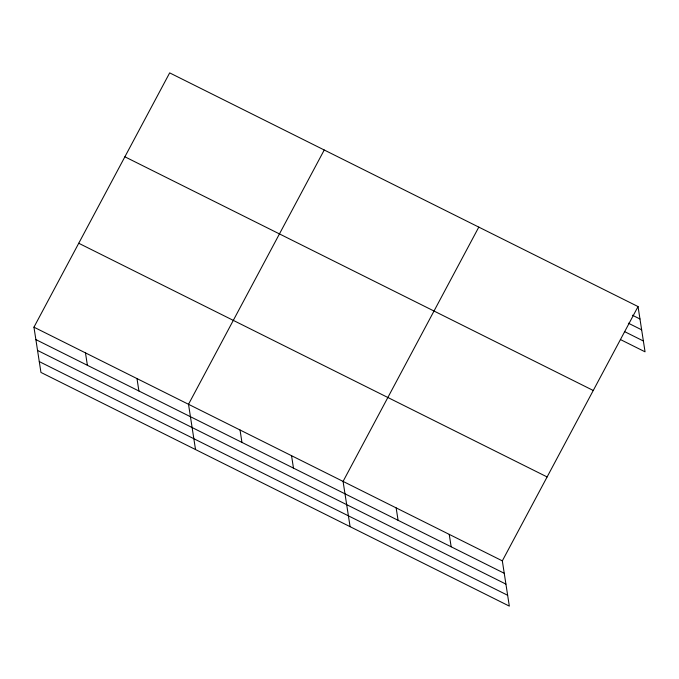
<?xml version="1.0" encoding="UTF-8"?>
<svg xmlns="http://www.w3.org/2000/svg" width="679" height="679" viewBox="0 0 679 679"><rect width="100%" height="100%" fill="white"/><g stroke="black" fill="none" stroke-linecap="round" stroke-linejoin="round"><path stroke-width="1.02" d="M638.048 306.568L502.324 560.862L509.326 606.118L40.952 372.432L33.95 327.176L169.674 72.882L638.048 306.568L645.05 351.824L620.402 339.534M324.239 150L188.516 404.285L195.518 449.549M478.797 227.117L343.073 481.403L350.084 526.658M632.387 315.209L639.966 318.986M628.372 323.204L641.647 329.824M624.417 331.53L643.369 340.994M124.885 156.798L593.259 390.484M78.739 243.26L547.113 476.947M33.95 327.176L502.324 560.862M35.868 339.585L504.242 573.28M37.549 350.423L505.923 584.11M39.28 361.593L507.646 595.279M449.235 534.373L451.162 546.79M396.154 507.892L398.081 520.309M291.554 455.702L293.472 468.12M240.035 429.994L241.953 442.411M136.988 378.585L138.915 391.002M85.469 352.876L87.396 365.294"/></g></svg>
